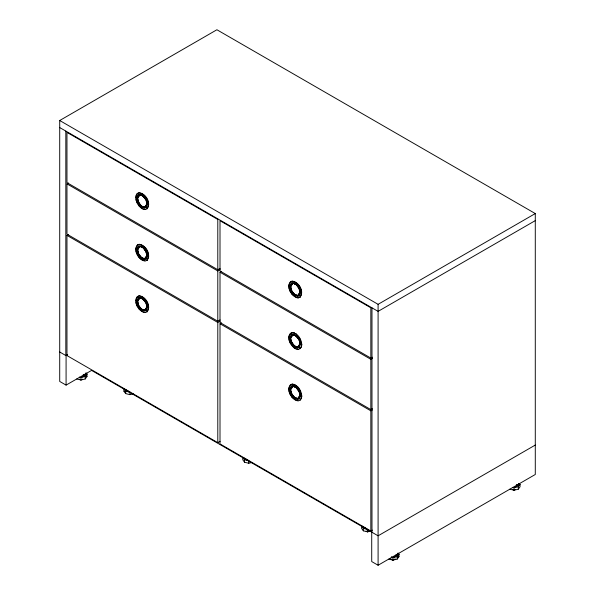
<?xml version="1.0" encoding="UTF-8"?>
<svg xmlns="http://www.w3.org/2000/svg" width="595" height="595" viewBox="0 0 595 595"><rect width="100%" height="100%" fill="white"/><g stroke="black" fill="none" stroke-linecap="round" stroke-linejoin="round"><path stroke-width="0.89" d="M137.237 193.576L138.933 192.884C145.604 193.583 150.996 203.081 147.002 208.815C151.561 203.356 145.887 193.368 139.2 192.735C136.857 193.048 135.749 195.361 135.749 197.503L136.828 198.128C137.118 202.501 140.004 207.692 144.756 208.116L146.437 207.395M136.136 196.581L136.396 195.034L137.505 193.42M138.33 194.699L137.14 196.194L136.828 198.128L137.624 198.299C138.129 202.144 140.361 206.948 144.749 207.268L147.136 203.787L146.943 202.389M137.653 196.692L137.363 198.44L139.751 194.974L141.558 195.048L138.479 195.487L137.914 196.543C136.872 200.173 139.148 203.594 141.558 206.086L144.488 207.424C140.212 207.038 137.631 202.374 137.363 198.455L136.01 197.354M147.263 260.179L145.306 261.019C138.338 260.87 131.421 247.587 139.2 244.248C145.887 244.88 151.561 254.868 147.002 260.327C150.996 254.593 145.604 245.095 138.933 244.396L137.237 245.088M136.136 248.093L136.396 246.546L137.505 244.932M138.33 246.204C134.44 250.703 139.185 259.108 144.756 259.628L146.437 258.907M146.571 252.488L143.202 247.513L140.011 246.33C134.113 248.777 139.237 258.81 144.488 258.937L146.02 258.267M144.235 197.034L143.202 196L140.011 194.818L137.363 198.455L138.479 202.709L141.298 206.242L144.488 207.424L145.753 206.911C148.586 202.932 145.239 197.109 141.298 195.205M146.169 207.543C149.494 202.776 145.031 194.863 139.475 194.275L138.07 194.848M147.263 311.691L145.306 312.531C138.338 312.382 131.421 299.092 139.2 295.752C145.887 296.392 151.561 306.373 147.002 311.839C150.996 306.105 145.604 296.608 138.933 295.908L137.237 296.6M136.136 299.605L136.396 298.05L137.505 296.444M138.33 297.716C134.44 302.215 139.185 310.62 144.756 311.14L146.437 310.412M138.479 298.512L141.558 298.073L140.011 297.842C134.113 300.289 139.237 310.322 144.488 310.449L146.02 309.779M145.753 258.423C148.743 254.139 144.741 247.014 139.751 246.479L138.479 246.999M146.169 259.056C149.494 254.288 145.031 246.375 139.475 245.787L138.07 246.36M145.753 309.928C148.586 305.956 145.239 300.133 141.298 298.229M146.169 310.568C149.494 305.8 145.031 297.887 139.475 297.299L138.07 297.872M300.304 297.024L298.34 297.864C291.372 297.716 284.462 284.425 292.234 281.085C298.928 281.725 304.595 291.706 300.036 297.173C304.03 291.438 298.638 281.941 291.966 281.242L290.271 281.933M290.538 281.777L289.43 283.384L288.783 285.875L290.397 286.805C290.896 290.658 293.134 295.455 297.522 295.782L299.054 295.113M291.372 283.049C287.482 287.549 292.219 295.953 297.798 296.474L299.471 295.745M291.788 283.689C288.545 286.879 291.714 292.071 294.332 294.599L297.79 295.626L300.178 292.145L299.984 290.747M300.304 348.529L298.34 349.377C291.372 349.228 284.462 335.937 292.234 332.598C297.946 333.111 301.42 339.321 301.791 344.579L301.144 347.078L300.036 348.685L301.412 346.922L301.791 344.587M290.538 333.289L289.43 334.896L288.783 337.387L290.397 338.317C290.896 342.17 293.134 346.967 297.522 347.287L299.054 346.625M291.372 334.561C287.482 339.061 292.219 347.465 297.798 347.986L299.471 347.257M291.788 335.201C288.545 338.391 291.714 343.583 294.332 346.112L297.79 347.138L300.178 343.657L299.984 342.259M298.787 295.261C301.784 290.977 297.783 283.852 292.785 283.324L290.397 286.797L293.052 283.175L296.243 284.358L297.269 285.392M299.203 295.901C302.535 291.134 298.065 283.22 292.517 282.632L291.104 283.205M300.304 400.041L301.791 396.084C301.42 390.833 297.946 384.623 292.234 384.11C284.462 387.449 291.372 400.74 298.34 400.889L300.304 400.041L301.412 398.434L301.791 396.099M299.054 398.137L297.522 398.799C293.134 398.479 290.896 393.674 290.397 389.829L288.783 388.899L289.43 386.408L290.538 384.801M291.372 386.073C287.482 390.573 292.219 398.977 297.798 399.498L299.471 398.769M299.984 393.771L300.178 395.169L297.79 398.65L294.332 397.616C291.401 395.355 287.891 387.903 293.052 386.192L296.243 387.375L299.612 392.35M298.787 346.773C301.784 342.489 297.783 335.364 292.785 334.836L291.52 335.349M299.203 347.413C302.535 342.646 298.065 334.725 292.517 334.145L291.104 334.717M298.787 398.286C301.784 394.002 297.783 386.876 292.785 386.348L291.52 386.862M299.203 398.925L300.713 395.467M144.488 207.424L147.136 203.78L146.467 201.229M136.01 248.866L137.363 249.959L138.479 254.221L141.298 257.754L144.488 258.937L147.136 255.292L146.244 251.893M147.136 255.3L144.488 258.937M136.01 300.378L137.363 301.472L138.479 305.733L141.298 309.266L144.488 310.449L147.136 306.797L146.244 303.405M147.136 306.812L144.488 310.449M297.522 295.782L299.91 292.301L300.453 292.606M297.522 347.287L300.178 343.642M297.522 398.799L300.178 395.154L299.278 391.755M139.751 246.479L137.363 249.952L140.011 246.33L142.941 247.661L145.753 251.194L146.868 255.441L148.757 256.222M140.011 297.842L137.363 301.464L140.011 297.842L142.406 298.727M299.612 340.838C298.668 337.782 296.303 335.216 293.052 334.688L290.397 338.31L293.052 334.688L294.332 335.067M290.397 389.822L293.052 386.192L290.397 389.829L290.687 388.074M76.71 378.985L80.957 379.997L85.204 378.985L85.204 376.531L86.967 374.077L86.082 372.849M85.204 378.985L86.967 376.531L86.967 374.077L85.464 373.214M388.714 559.121L392.96 560.133L397.207 559.121L397.207 556.667L398.97 554.213L398.092 552.986M397.207 559.121L398.97 556.667L398.97 554.213L397.467 553.343M509.796 489.209L514.043 490.228L518.29 489.209L518.29 486.755L520.052 484.308L518.55 483.438M518.29 489.209L520.052 486.755L520.052 484.308L514.043 487.774L512.347 487.365M535.284 445.06L378.093 535.812L91.578 370.402L66.082 385.114L59.716 381.44L59.716 120.51L216.907 29.75L535.284 213.56L535.284 474.49L378.093 565.25L371.719 561.568L371.719 532.138M220.083 319.917L217.792 321.233L66.967 234.162L66.967 183.877L68.499 182.992M220.083 441.334L217.792 442.658L66.967 355.579L66.967 235.382L68.499 234.504M138.479 195.487L140.011 194.818M139.751 194.974L143.202 196L146.02 199.533L146.868 203.929L148.757 204.71M147.263 208.667L145.306 209.507C140.494 209.232 137.452 204.479 136.129 200.292L136.203 198.752M137.14 200.463L139.475 205.067M144.488 197.704L146.02 199.533M137.237 203.185L136.396 200.143M146.169 199.526L147.091 201.936M138.933 205.825L143.224 209.195M147.679 204.085L148.49 204.866M145.306 209.507L144.183 209.142M137.653 248.204L137.914 248.048C136.895 252.496 139.996 258.252 144.749 258.78L141.558 257.598L138.747 254.072L137.624 249.811L135.749 249.015M141.298 246.717L142.941 247.661M136.129 251.804L136.203 250.264M137.14 251.975L137.192 250.272M144.756 248.836L145.961 250.153M137.237 254.69L138.776 256.527M138.07 254.377L137.408 251.819M145.753 251.194L145.173 249.721M146.169 251.038L147.091 253.448M139.475 256.579L141.201 258.312M138.933 257.338L140.234 258.23M141.008 259.427L144.875 260.759M147.679 255.597L148.49 256.378M137.653 299.716L137.914 299.56C136.895 304.008 139.996 309.764 144.749 310.293L141.558 309.11L138.747 305.577L137.624 301.323L135.749 300.527M139.751 297.991L143.202 299.025L144.235 300.058M136.129 303.316L136.203 301.777M137.14 303.487L139.475 308.091M144.756 300.349L146.437 302.394L147.091 304.96M144.488 300.728L146.02 302.55L146.868 306.953L148.757 307.734M137.237 306.202L136.396 303.167M138.933 308.85L142.755 311.639M147.679 307.109L148.49 307.883M67.421 354.605L65.822 355.527L65.822 131.086M59.716 352.002L66.082 355.684L67.681 354.761M143.224 312.219L145.306 312.531M217.792 269.728L217.792 219.443L66.967 132.365L66.967 182.65L217.792 269.728L220.083 268.404M66.967 183.877L217.792 270.948L220.083 269.632M372.358 408.713L370.834 409.591L220.009 322.512L220.009 272.227L221.533 271.35M86.967 374.077L80.957 377.55L79.254 377.141M79.455 379.134L80.957 379.997L82.46 379.134M66.967 235.382L217.792 322.46L220.083 321.144M372.358 530.13L370.834 531.008L220.009 443.937L220.009 323.739L221.533 322.862M290.687 285.05L290.955 284.893C289.929 289.341 293.038 295.098 297.79 295.626L294.599 294.443L291.788 290.91L290.665 286.656L288.783 285.86M294.332 283.562L296.243 284.358L299.054 287.883L300.178 292.13L298.787 288.039L295.975 284.507L293.052 283.175L291.52 283.837M289.163 288.649L289.14 286.411M290.182 288.813L294.235 295.157M297.798 285.682L299.203 287.883M297.522 286.061L298.787 288.039M290.271 291.535L289.705 289.222M291.966 294.183L295.789 296.972M301.524 293.216L299.91 292.286M296.258 297.552L298.34 297.864M290.271 333.445L292.234 332.598M291.966 332.754L294.317 332.91M290.129 337.841L288.783 337.372M294.049 333.066L296.526 334.189M292.785 334.836L296.243 335.863L299.054 339.395L299.91 343.798L301.524 344.743L300.036 339.076L296.258 334.345M289.163 340.162L289.14 337.923M290.182 340.325L294.235 346.669M290.687 340.407L290.665 338.168C291.163 342.013 293.395 346.818 297.79 347.138L294.599 345.955L291.788 342.423L290.955 340.258M297.798 337.194L299.203 339.395M290.271 343.047L289.705 340.727M294.049 347.785L296.258 349.064M298.34 349.377L297.217 349.012M59.716 120.51L378.093 304.32L535.284 213.56M535.284 220.619L378.093 311.371L59.716 127.561M290.271 384.95L292.234 384.11M291.966 384.266L294.317 384.422M291.104 386.229L292.777 385.501M289.051 388.728L290.129 389.353M292.517 385.657L294.503 385.761M294.049 384.578L296.526 385.701M294.235 385.917L296.34 386.817M292.785 386.348L296.243 387.375M289.163 391.674L289.14 389.435M290.182 391.837L292.517 396.448M290.687 391.919L290.665 389.673C291.163 393.526 293.395 398.33 297.79 398.65L294.599 397.467L291.788 393.935L290.955 391.77M296.258 385.857L298.608 387.791M296.072 386.973L298.058 388.55L299.471 390.751L300.445 395.623M290.271 394.559L289.705 392.239M298.34 387.94L300.036 390.588L301.524 396.24L299.91 395.311L299.054 390.908M291.966 397.207L296.526 400.42L297.916 400.628M294.235 398.181L293.357 396.872M370.834 358.078L370.834 307.793L220.009 220.715L220.009 271L370.834 358.078L372.358 357.201M220.009 272.227L370.834 359.306L372.358 358.428M220.009 323.739L370.834 410.818L372.358 409.94M366.096 528.531L361.596 525.928L361.596 528.382L363.352 530.829L367.598 531.848L369.101 530.985M391.257 557.277L392.96 557.679L398.97 554.213M390.707 558.831L392.96 560.133L395.214 558.831M397.467 557.53L398.97 556.667M512.54 489.358L514.043 490.228L515.545 489.358M85.204 376.531L80.957 377.55L80.957 379.997M125.701 393.622L125.701 391.168L123.938 388.721L123.938 391.175L125.701 393.622L129.948 394.641L133.347 393.83M244.523 462.226L244.523 459.779L242.767 457.324L242.767 459.779L244.523 462.226L248.777 463.245L251.321 462.635M518.29 486.755L514.043 487.774L514.043 490.228M366.096 530.985L367.598 531.848L370.997 531.038M391.458 556.816L392.96 557.679L397.207 556.667M125.701 391.168L129.948 392.187L129.948 394.641M244.523 459.779L248.777 460.79L248.777 463.245M361.596 525.928L363.352 528.382L367.598 529.394L367.598 531.848M142.108 195.368L143.202 196M295.15 335.23L296.243 335.863M516.296 484.59L518.55 485.892M125.441 389.584L129.948 392.187M243.519 457.756L248.777 460.79M123.938 391.175L125.441 392.038M83.211 374.367L86.967 376.531L85.204 374.077M395.965 554.934L397.467 555.797M292.755 346.067L294.317 347.629M296.912 387.397L298.058 388.55M295.975 336.019L298.787 339.552M295.975 387.531L298.787 391.064M142.941 196.149L145.753 199.682M143.202 299.025L146.02 302.55M142.941 299.173L145.753 302.706M397.207 554.213L398.092 555.44M290.962 292.048L292.234 294.034M290.962 343.553L291.81 344.877M297.798 388.706L299.203 390.908M290.962 395.065L292.234 397.051M137.505 203.029L138.776 205.015M138.33 254.229L139.743 256.43M137.505 306.053L138.352 307.377M136.396 251.655L137.222 253.82M300.497 290.903L300.713 292.442M135.742 197.518L136.129 200.292M392.96 557.679L392.96 560.133M378.093 304.32L378.093 565.25M371.979 307.846L371.979 532.287M370.834 359.306L370.834 409.591M370.834 410.818L370.834 531.008M363.352 528.382L363.352 530.829M217.792 270.948L217.792 321.233M217.792 322.46L217.792 442.658M66.082 355.684L66.082 385.114"/></g></svg>
